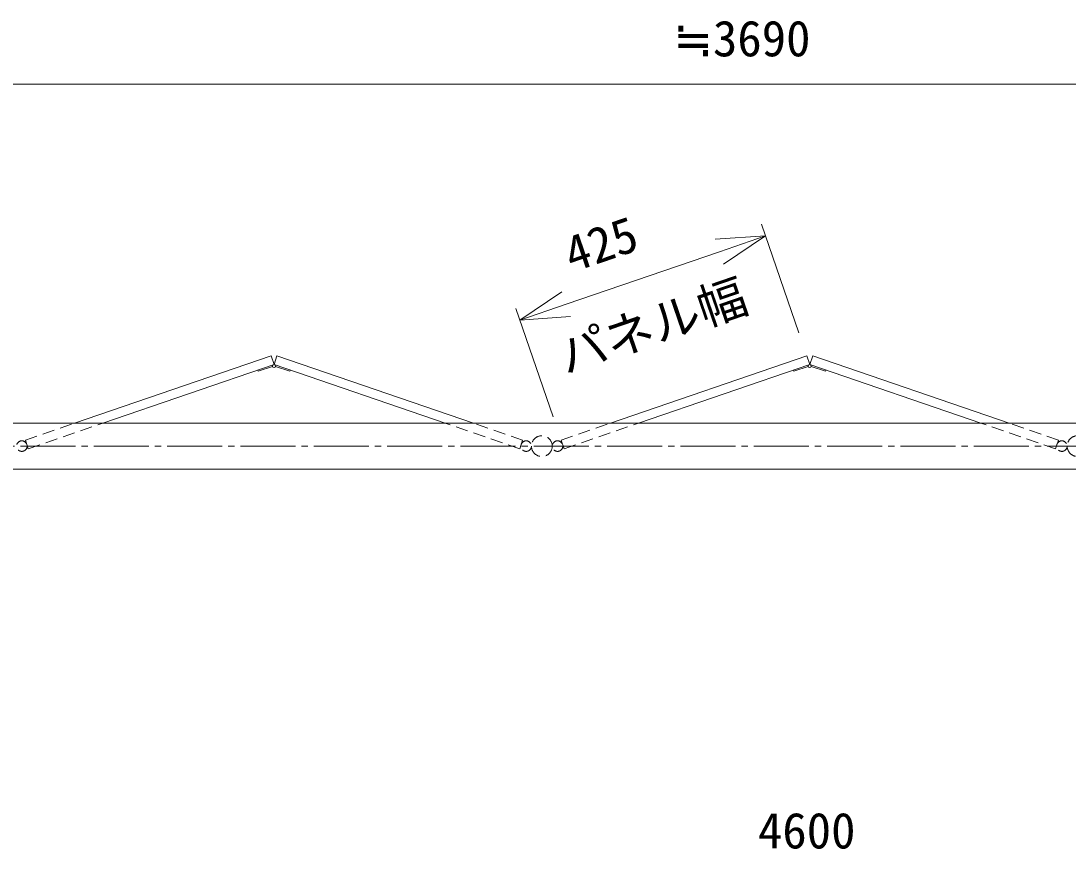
# Model space of a CAD drawing. Units: millimetres, scale not verified. Extents: x -3731 to 3731, y -5269 to 5269.
# Drawn here: x -2215 to -501, y 2601 to 3956 of the extents above; entities that cross this region are included whole.
import ezdxf
from ezdxf.enums import TextEntityAlignment as Align

# ---------------------------------------------------------------- set-up
doc = ezdxf.new("R2010")
doc.units = ezdxf.units.MM
doc.header["$LTSCALE"] = 10
doc.linetypes.add('CHAIN2', pattern=[12, 9, -1, 1, -1])
doc.linetypes.add('DASHED2', pattern=[3, 2, -1])
for name, color, linetype, lineweight in [('0-2_05 寸法', 7, 'Continuous', 18), ('0-3_10 当社外形線', 3, 'Continuous', 18), ('0-4_12 当社中心線', 3, 'CHAIN2', 18), ('0-5_13 当社破線', 3, 'DASHED2', 18)]:
    doc.layers.add(name, color=color, linetype=linetype, lineweight=lineweight)
doc.styles.add('ＭＳ ゴシック', font='')
doc.styles.get('ＭＳ ゴシック').set_extended_font_data('MS Gothic')

msp = doc.modelspace()

# ---------------------------------------------------------------- linework, layer by layer
at = {"layer": '0-2_05 寸法'}
for p, q in [((-2723.11, 3852.66), (804.54, 3852.66)), ((-941.92, 3446.04), (-1002.75, 3623.43)), ((-996.26, 3604.52), (-1071.94, 3578.57)), ((-1322.61, 3492.61), (-1071.94, 3578.57)), ((-1343.94, 3308.19), (-1404.77, 3485.58)), ((-1398.28, 3466.66), (-1322.61, 3492.61))]:
    msp.add_line(p, q, dxfattribs=at)
for points in [[(-1078.89, 3598.84), (-996.26, 3604.52), (-1064.99, 3558.29)], [(-1315.66, 3472.33), (-1398.28, 3466.66), (-1329.56, 3512.89)]]:
    msp.add_lwpolyline(points, dxfattribs=at)
at = {"layer": '0-3_10 当社外形線'}
for p, q in [((-2126.93, 3298), (-1805.55, 3408.21)), ((-2080.69, 3298), (-1800.68, 3394.02)), ((-1805.55, 3408.21), (-1800.68, 3394.02)), ((-1795.82, 3408.21), (-1800.69, 3394.02)), ((-1520.68, 3298), (-1800.69, 3394.02)), ((-1474.44, 3298), (-1795.82, 3408.21)), ((-1250.33, 3298), (-928.95, 3408.21)), ((-1204.09, 3298), (-924.08, 3394.02)), ((-928.95, 3408.21), (-924.08, 3394.02)), ((-919.22, 3408.21), (-924.09, 3394.02)), ((-644.08, 3298), (-924.09, 3394.02)), ((-597.84, 3298), (-919.22, 3408.21)), ((-1827.14, 3384.94), (-1826.42, 3382.87)), ((-1826.42, 3382.87), (-1803.15, 3390.98)), ((-1774.95, 3382.87), (-1798.22, 3390.98)), ((-1774.23, 3384.94), (-1774.95, 3382.87)), ((-950.54, 3384.94), (-949.82, 3382.87)), ((-949.82, 3382.87), (-926.55, 3390.98)), ((-898.35, 3382.87), (-921.62, 3390.98)), ((-897.63, 3384.94), (-898.35, 3382.87)), ((-3175.46, 3298), (1424.54, 3298)), ((-3175.46, 3223), (1424.54, 3223))]:
    msp.add_line(p, q, dxfattribs=at)
for centre in [(-1800.69, 3391.37), (-924.09, 3391.37)]:
    msp.add_circle(centre, 2.5, dxfattribs=at)
at = {"layer": '0-4_12 当社中心線'}
msp.add_line((-3175.46, 3260.5), (1424.54, 3260.5), dxfattribs=at)
at = {"layer": '0-5_13 当社破線'}
for p, q in [((-2207.57, 3270.35), (-2126.93, 3298)), ((-2202.7, 3256.16), (-2080.69, 3298)), ((-1398.67, 3256.16), (-1520.68, 3298)), ((-1393.8, 3270.35), (-1474.44, 3298)), ((-1330.97, 3270.35), (-1250.33, 3298)), ((-1326.1, 3256.16), (-1204.09, 3298)), ((-522.07, 3256.16), (-644.08, 3298)), ((-517.2, 3270.35), (-597.84, 3298)), ((-2207.57, 3270.35), (-2202.7, 3256.16)), ((-1393.8, 3270.35), (-1398.67, 3256.16)), ((-1330.97, 3270.35), (-1326.1, 3256.16)), ((-517.2, 3270.35), (-522.07, 3256.16))]:
    msp.add_line(p, q, dxfattribs=at)
for centre, radius in [((-1362.39, 3260.5), 17), ((-485.79, 3260.5), 17), ((-2213.34, 3260.5), 8.65), ((-1388.04, 3260.5), 8.65), ((-1336.74, 3260.5), 8.65), ((-511.44, 3260.5), 8.65)]:
    msp.add_circle(centre, radius, dxfattribs=at)

# ---------------------------------------------------------------- texts
at = {"layer": '0-2_05 寸法', "style": 'ＭＳ ゴシック'}
for s, p in [('≒3690', (-1147.28, 3880.66)), ('4600', (-1008.79, 2584.52))]:
    msp.add_text(s, height=58.65, dxfattribs=at).set_placement(p, align=Align.BOTTOM_LEFT)
for s, p in [('425', (-1307.26, 3527.48)), ('パネル幅', (-1317.85, 3360.82))]:
    msp.add_text(s, height=58.65, rotation=18.927, dxfattribs=at).set_placement(p, align=Align.BOTTOM_LEFT)

doc.saveas('drawing.dxf')
